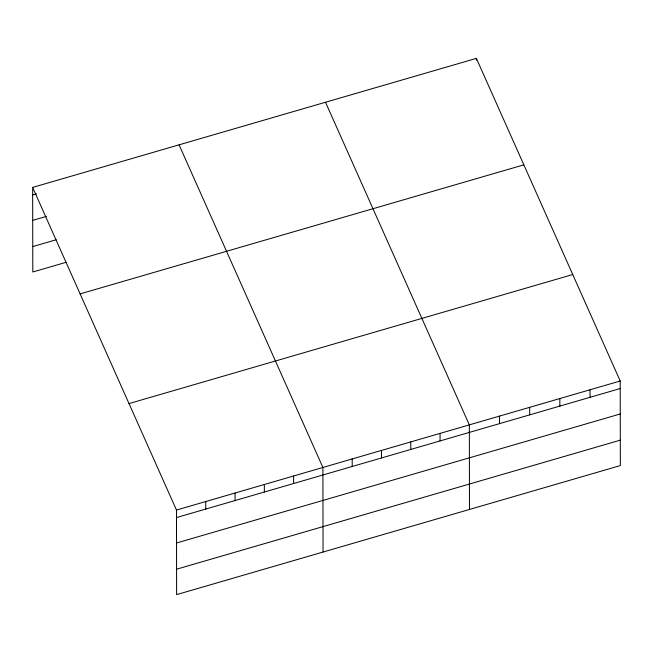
<?xml version="1.0" encoding="UTF-8"?>
<svg xmlns="http://www.w3.org/2000/svg" width="653" height="653" viewBox="0 0 653 653"><rect width="100%" height="100%" fill="white"/><g stroke="black" fill="none" stroke-linecap="round" stroke-linejoin="round"><path stroke-width="0.98" d="M32.65 187.419L476.38 58.37L620.203 381.001L620.35 465.581L176.62 594.63L176.473 510.05L32.65 187.419L32.797 271.999L65.986 262.343M32.666 194.953L36.568 193.819M32.707 220.379L46.371 216.404M32.756 246.573L56.182 239.757M80.115 293.891L523.837 164.842M129.016 403.578L572.738 274.538M176.473 510.05L620.203 381.001M176.49 517.576L620.219 388.535M176.53 543.002L620.26 413.961M176.579 569.204L620.309 440.155M325.512 102.252L469.336 424.874L469.483 509.454M179.077 144.835L322.909 467.466L323.055 552.038M590.026 389.776L590.043 397.31M559.858 398.55L559.866 406.084M529.681 407.325L529.697 414.859M499.512 416.1L499.521 423.634M476.38 58.37L476.38 60.256M440.049 433.396L440.065 440.922M410.761 441.91L410.778 449.444M381.474 450.431L381.491 457.957M352.196 458.945L352.204 466.479M293.621 475.98L293.63 483.514M264.334 484.502L264.351 492.027M235.047 493.015L235.064 500.549M205.76 501.528L205.777 509.062"/></g></svg>
